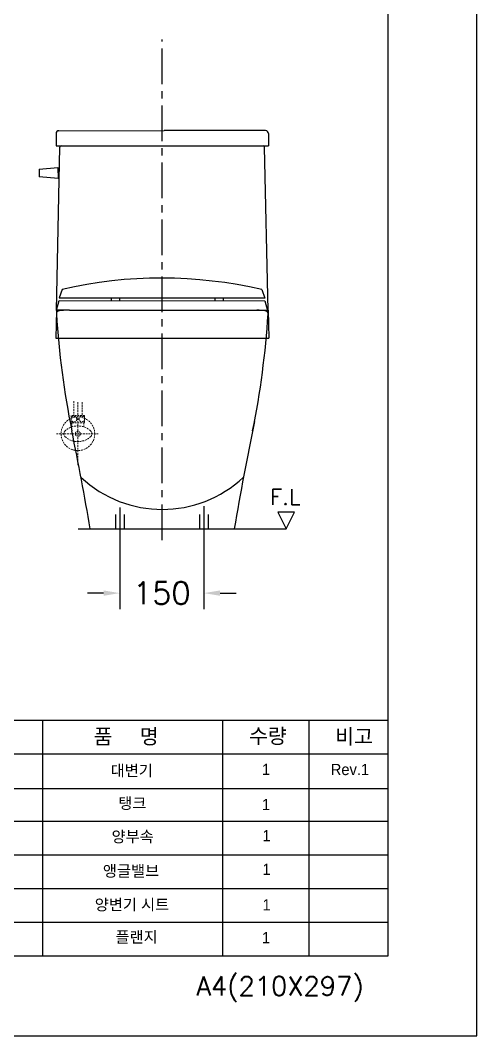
# Model space of a CAD drawing. Extents: x 63725 to 66151, y 58153 to 61583.
# Drawn here: x 65337 to 66151, y 58153 to 59963 of the extents above; entities that cross this region are included whole.
import ezdxf
from ezdxf.lldxf.tags import DXFTag

# ---------------------------------------------------------------- set-up
doc = ezdxf.new("R2010")
doc.units = 0
doc.header["$MEASUREMENT"] = 0
doc.linetypes.add('CENTER', pattern=[50.8, 31.75, -6.35, 6.35, -6.35])
doc.linetypes.add('HIDDEN2', pattern=[4.7625, 3.175, -1.5875])
doc.layers.get('0').update_dxf_attribs({"linetype": 'CONTINUOUS'})
doc.layers.get('Defpoints').update_dxf_attribs({"linetype": 'CONTINUOUS'})
for name, color, linetype in [('002', 7, 'CONTINUOUS'), ('CENTER', 1, 'CONTINUOUS'), ('Dim', 4, 'CONTINUOUS'), ('FAUCET', 4, 'CONTINUOUS'), ('LAYER_02', 7, 'CONTINUOUS'), ('LINE', 7, 'CONTINUOUS'), ('MAIN', 7, 'CONTINUOUS'), ('YA', 7, 'CONTINUOUS')]:
    doc.layers.add(name, color=color, linetype=linetype)
doc.styles.get("Standard").update_dxf_attribs({"font": 'txt.shx', "bigfont": 'ghs.shx'})
doc.styles.add('스타일1', font='txt.shx', dxfattribs={"bigfont": 'ghs.shx'})
tags = doc.linetypes.add('Amconstr', pattern=[9999, 9999, 0]).pattern_tags.tags
tags[6:7] = [DXFTag(74, 4), DXFTag(75, 0), DXFTag(340, '0'), DXFTag(46, 1.0), DXFTag(50, 0.0), DXFTag(44, 0.0), DXFTag(45, 0.0)]
tags[4:5] = [DXFTag(74, 4), DXFTag(75, 0), DXFTag(340, '0'), DXFTag(46, 1.0), DXFTag(50, 0.0), DXFTag(44, 0.0), DXFTag(45, 0.0)]
doc.dimstyles.get("Standard").update_dxf_attribs({"dimtxt": 0.18, "dimasz": 0.18, "dimexe": 0.18, "dimexo": 0.0625, "dimgap": 0.09, "dimtad": 0, "dimtih": 1, "dimtoh": 1, "dimdec": 4, "dimzin": 0, "dimdsep": 46, "dimtxsty": 'Standard', "dimcen": 0.09, "dimadec": 0, "dimazin": 0, "dimtfac": 1, "dimtdec": 4, "dimtofl": 0, "dimtmove": 0, "dimatfit": 0, "dimfxl": 0, "dimtolj": 1, "dimtzin": 0, "dimarcsym": 0})

# ---------------------------------------------------------------- blocks, each defined once
blk = doc.blocks.new('*D10')
at = {"layer": 'Defpoints', "color": 0}
for p in [(65514, 59056.5), (65664.1, 59056.5), (65664.1, 58942.1)]:
    blk.add_point(p, dxfattribs=at)
at = {"layer": 'Dim', "color": 0, "lineweight": -2}
for p, q in [((65514, 59046.5), (65514, 58913.3)), ((65664.1, 59046.5), (65664.1, 58913.3)), ((65485.2, 58942.1), (65456.4, 58942.1)), ((65692.9, 58942.1), (65721.7, 58942.1))]:
    blk.add_line(p, q, dxfattribs=at)
at = {"layer": 'Dim', "color": 0}
for points in [[(65485.2, 58946.9), (65485.2, 58937.3), (65514, 58942.1)], [(65692.9, 58946.9), (65692.9, 58937.3), (65664.1, 58942.1)]]:
    blk.add_solid(points, dxfattribs=at)
at = {"layer": 'Dim', "color": 0, "insert": (65589, 58942.1), "char_height": 40, "attachment_point": 5}
blk.add_mtext('\\A1;150', dxfattribs=at)

msp = doc.modelspace()

# ---------------------------------------------------------------- linework, layer by layer
at = {"color": 0}
for p, q in [((65401.08316, 59446.23436), (65407.12417, 59737.097)), ((65778.49223, 59446.23436), (65772.45122, 59737.097)), ((65401.08581, 59446.44025), (65399.7877, 59396.43995)), ((65424.31519, 59446.44025), (65401.09165, 59446.56388)), ((65424.31519, 59446.44025), (65755.2602, 59446.44025)), ((65755.2602, 59446.44025), (65778.48375, 59446.56388)), ((65778.48958, 59446.44025), (65779.7877, 59396.43995)), ((65399.7877, 59396.43995), (65779.7877, 59396.43995)), ((65506.33076, 59082.50811), (65506.33076, 59056.45754)), ((65521.60892, 59082.50811), (65521.60892, 59056.45754)), ((65656.41474, 59082.50811), (65656.41474, 59056.45754)), ((65671.69289, 59082.50811), (65671.69289, 59056.45754)), ((65439.86292, 59056.5475), (65810.99111, 59056.5475))]:
    msp.add_line(p, q, dxfattribs=at)
for p, q in [((65403.85122, 59701.00391), (65403.88285, 59681.46578)), ((65403.86715, 59691.16262), (65404.57456, 59691.10713)), ((65403.86853, 59690.30921), (65404.57456, 59690.26487))]:
    msp.add_line(p, q)
for centre, radius, start, end in [((65409.6266, 59737.097), 2.50242, 92.22493406, 180), ((65769.9488, 59737.097), 2.50242, 360, 87.77506594), ((65406.8916, 59439.60201), 6, 97.60879976, 173.98853532), ((66936.01253, 59536.69828), 1538.11606, 183.59584953, 191.44606682), ((65420.85014, 59335.11001), 111.4202, 90, 97.60879976), ((64243.56287, 59536.69828), 1538.11606, 348.55393318, 356.40415047), ((65758.72525, 59335.11001), 111.4202, 82.39120024, 90), ((65772.6838, 59439.60201), 6, 6.01146468, 82.39120024), ((71400.87578, 58084.50069), 5765.16084, 168.356376062, 170.293159712), ((60803.09602, 58272.63855), 4723.72613, 9.55250747, 11.71134627)]:
    msp.add_arc(centre, radius, start, end, dxfattribs=at)
at = {"layer": '002', "color": 7}
msp.add_arc((65589.73923, 59303.95138), 212.53491, 227.0530648, 313.02881942, dxfattribs=at)
at = {"layer": 'CENTER', "color": 0, "linetype": 'CENTER', "ltscale": 2}
for p, q in [((65589.7877, 59036.77098), (65589.7877, 59929.14829)), ((65664.05382, 59097.14931), (65664.05382, 59044.28981)), ((65513.96984, 59095.00636), (65513.96984, 59042.14685))]:
    msp.add_line(p, q, dxfattribs=at)
at = {"layer": 'CENTER', "color": 0, "linetype": 'HIDDEN2', "lineweight": 9}
for p, q in [((65439.32542, 59282.29334), (65439.32542, 59170.08014)), ((65401.03126, 59226.18674), (65476.26477, 59226.18674))]:
    msp.add_line(p, q, dxfattribs=at)
at = {"layer": 'Dim', "color": 0}
for p, q in [((65405.41536, 59766.62511), (65593.41333, 59766.72329)), ((65774.2378, 59766.81773), (65593.385, 59766.72328)), ((65076.04048, 58715.4133), (65992.54768, 58715.4133)), ((65376.2856, 58715.4133), (65376.2856, 58295.4133)), ((65697.49914, 58715.4133), (65697.49914, 58295.4133)), ((65851.49914, 58715.4133), (65851.49914, 58295.4133)), ((65076.04048, 58655.41335), (65992.54768, 58655.41335)), ((65076.04048, 58593.60242), (65992.54768, 58593.60242)), ((65076.04055, 58535.4133), (65992.54775, 58535.4133)), ((65076.04055, 58475.4133), (65992.54775, 58475.4133)), ((65076.04055, 58415.4133), (65992.54775, 58415.4133))]:
    msp.add_line(p, q, dxfattribs=at)
at = {"layer": 'Dim', "color": 7}
for p, q in [((65400.41544, 59761.28841), (65400.41544, 59739.59754)), ((65779.15995, 59761.48999), (65779.15995, 59739.59754)), ((65400.41544, 59739.59754), (65779.15995, 59739.59754))]:
    msp.add_line(p, q, dxfattribs=at)
at = {"layer": 'FAUCET', "color": 0}
for p, q in [((65370.30998, 59697.87369), (65370.27521, 59684.4114)), ((65370.30998, 59697.87369), (65403.85122, 59701.00391)), ((65403.88285, 59681.46578), (65370.27521, 59684.4114))]:
    msp.add_line(p, q, dxfattribs=at)
at = {"layer": 'LINE', "linetype": 'Amconstr'}
msp.add_line((65992.54775, 58295.4133), (65992.54775, 61463.4133), dxfattribs=at)
at = {"layer": 'MAIN', "color": 7}
for p, q in [((65411.08317, 59483.7119), (65406.08317, 59468.7119)), ((65767.68938, 59483.23436), (65772.68938, 59468.23436)), ((65401.08317, 59446.7119), (65406.08317, 59463.7119)), ((65406.08317, 59468.7119), (65772.5302, 59468.7119)), ((65406.08317, 59463.7119), (65772.68938, 59463.23436)), ((65498.58317, 59468.7119), (65498.58317, 59463.7119)), ((65513.58317, 59468.7119), (65513.58317, 59463.7119)), ((65683.58317, 59468.7119), (65683.58317, 59463.7119)), ((65698.58317, 59468.7119), (65698.58317, 59463.7119)), ((65772.68938, 59463.23436), (65777.68938, 59446.23436))]:
    msp.add_line(p, q, dxfattribs=at)
at = {"layer": 'MAIN', "color": 0, "linetype": 'HIDDEN2', "lineweight": 9}
for p, q in [((65431.82546, 59284.29776), (65431.82546, 59258.93674)), ((65446.82546, 59282.29776), (65446.82546, 59258.93674)), ((65451.32545, 59258.93674), (65427.32545, 59258.93674)), ((65427.32555, 59258.93686), (65427.32555, 59245.93686)), ((65451.32555, 59258.93686), (65451.32555, 59245.93686)), ((65451.32545, 59245.93674), (65427.32545, 59245.93674)), ((65428.82546, 59245.93674), (65428.82546, 59238.50625)), ((65449.82546, 59245.93674), (65449.82546, 59238.50622))]:
    msp.add_line(p, q, dxfattribs=at)
at = {"layer": 'MAIN', "color": 0}
msp.add_lwpolyline([(65825.99111, 59086.5475), (65795.99111, 59086.5475), (65810.99111, 59056.5475), (65825.99111, 59086.5475)], dxfattribs=at)
at = {"layer": 'MAIN', "color": 0, "linetype": 'HIDDEN2', "lineweight": 9}
for centre, radius in [((65439.32546, 59226.18674), 30), ((65432.37575, 59252.33969), 5), ((65446.30392, 59252.58934), 5), ((65439.32542, 59226.18674), 4.5)]:
    msp.add_circle(centre, radius, dxfattribs=at)
at = {"layer": 'MAIN', "color": 0}
for centre, start, end in [((65405.61163, 59761.43068), 92.16388659, 181.56832508), ((65773.96362, 59761.62683), 358.49152309, 87.89596158)]:
    msp.add_arc(centre, 5.19814, start, end, dxfattribs=at)
at = {"layer": 'MAIN', "color": 7}
msp.add_arc((65588.35147, 58710.72781), 793.05009, 76.93025712, 102.91628967, dxfattribs=at)
at = {"layer": 'MAIN', "color": 0, "linetype": 'HIDDEN2', "lineweight": 9}
for centre, radius, start, end in [((65439.32542, 59206.54388), 33.64286, 47.498989, 132.501011), ((65421.32542, 59226.18674), 7, 132.501011, 227.498989), ((65457.32542, 59226.18674), 7, 312.501011, 47.498989), ((65439.32542, 59245.8296), 33.64286, 227.498989, 312.501011)]:
    msp.add_arc(centre, radius, start, end, dxfattribs=at)
at = {"layer": 'YA', "color": 7}
for p, q in [((65076.04055, 58355.4133), (65992.54775, 58355.4133)), ((65076.04055, 58295.4133), (65992.54775, 58295.4133))]:
    msp.add_line(p, q, dxfattribs=at)
at = {"layer": 'YA', "color": 0}
msp.add_lwpolyline([(63725.1815, 58152.9346), (66150.6815, 58152.9346), (66150.6815, 61583.2846), (63725.1815, 61583.2846)], close=True, dxfattribs=at)

# ---------------------------------------------------------------- texts
at = {"layer": 'Dim', "color": 0, "attachment_point": 1, "style": '스타일1'}
for s, insert, char_height in [('{\\fGulim|b0|i0|c129|p50;품     명}', (65467.61341, 58699.86721), 26.7463), ('{\\fGulim|b0|i0|c129|p50;수량}', (65744.77345, 58700.68736), 26.7463), ('{\\fGulim|b0|i0|c129|p50;비고}', (65898.49015, 58699.71), 26.7463), ('{\\fGulim|b0|i0|c129|p50;1\\P}', (65767.62057, 58637.69259), 20), ('{\\fGulim|b0|i0|c129|p50;Rev.1\\P}', (65890.44882, 58637.60501), 20), ('{\\fGulim|b0|i0|c129|p50;1\\P}', (65767.62057, 58575.12859), 20), ('{\\fGulim|b0|i0|c129|p50;1\\P}', (65768.49913, 58519.70029), 20), ('{\\fGulim|b0|i0|c129|p50;1\\P}', (65768.49913, 58459.70029), 20), ('{\\fGulim|b0|i0|c129|p50;1\\P}', (65768.62058, 58396.27535), 20), ('{\\fGulim|b0|i0|c129|p50;1\\P}', (65767.62053, 58337.72276), 20)]:
    msp.add_mtext(s, dxfattribs=dict(at, insert=insert, char_height=char_height))
at = {"layer": 'Dim', "color": 0, "char_height": 20, "attachment_point": 1, "style": '스타일1'}
for s, insert, width in [('{\\fGulim|b0|i0|c129|p50;대변기}', (65497.78187, 58635.6995), 146.9999885), ('{\\fGulim|b0|i0|c129|p50;탱크}', (65511.39679, 58577.45705), 146.9999885), ('{\\fGulim|b0|i0|c129|p50;양부속}', (65499.40684, 58517.88713), 290), ('{\\fGulim|b0|i0|c129|p50;앵글밸브}', (65483.89189, 58456.74116), 314.9999885), ('{\\fGulim|b0|i0|c129|p50;양변기 시트}', (65469.44702, 58396.60236), 211.9999885), ('{\\fGulim|b0|i0|c129|p50;플랜지}', (65506.41853, 58338.87577), 211.9999885)]:
    msp.add_mtext(s, dxfattribs=dict(at, insert=insert, width=width))
at = {"layer": 'LAYER_02', "color": 0}
msp.add_text('F.L', height=27.989668, dxfattribs=at).set_placement((65782.28753, 59099.69837))
at = {"layer": 'YA', "color": 7}
msp.add_text('A4(210X297)', height=33.818718, dxfattribs=at).set_placement((65650.5168, 58224.5879))

# ---------------------------------------------------------------- dimensions: what is measured, and where the dimension line sits
at = {"layer": 'Dim', "color": 0}
dim = msp.add_linear_dim(base=(65664.05382, 58942.08014), p1=(65513.96984, 59056.5475), p2=(65664.05382, 59056.5475), dimstyle='Standard', override={"dimscale": 160, "dimtxt": 0.25, "dimgap": 0.06, "dimdec": 0, "dimatfit": 3}, dxfattribs=at)
dim.commit()
dim.dimension.update_dxf_attribs({"geometry": '*D10', "text_midpoint": (65589.01183, 58942.08014)})

doc.saveas('drawing.dxf')
